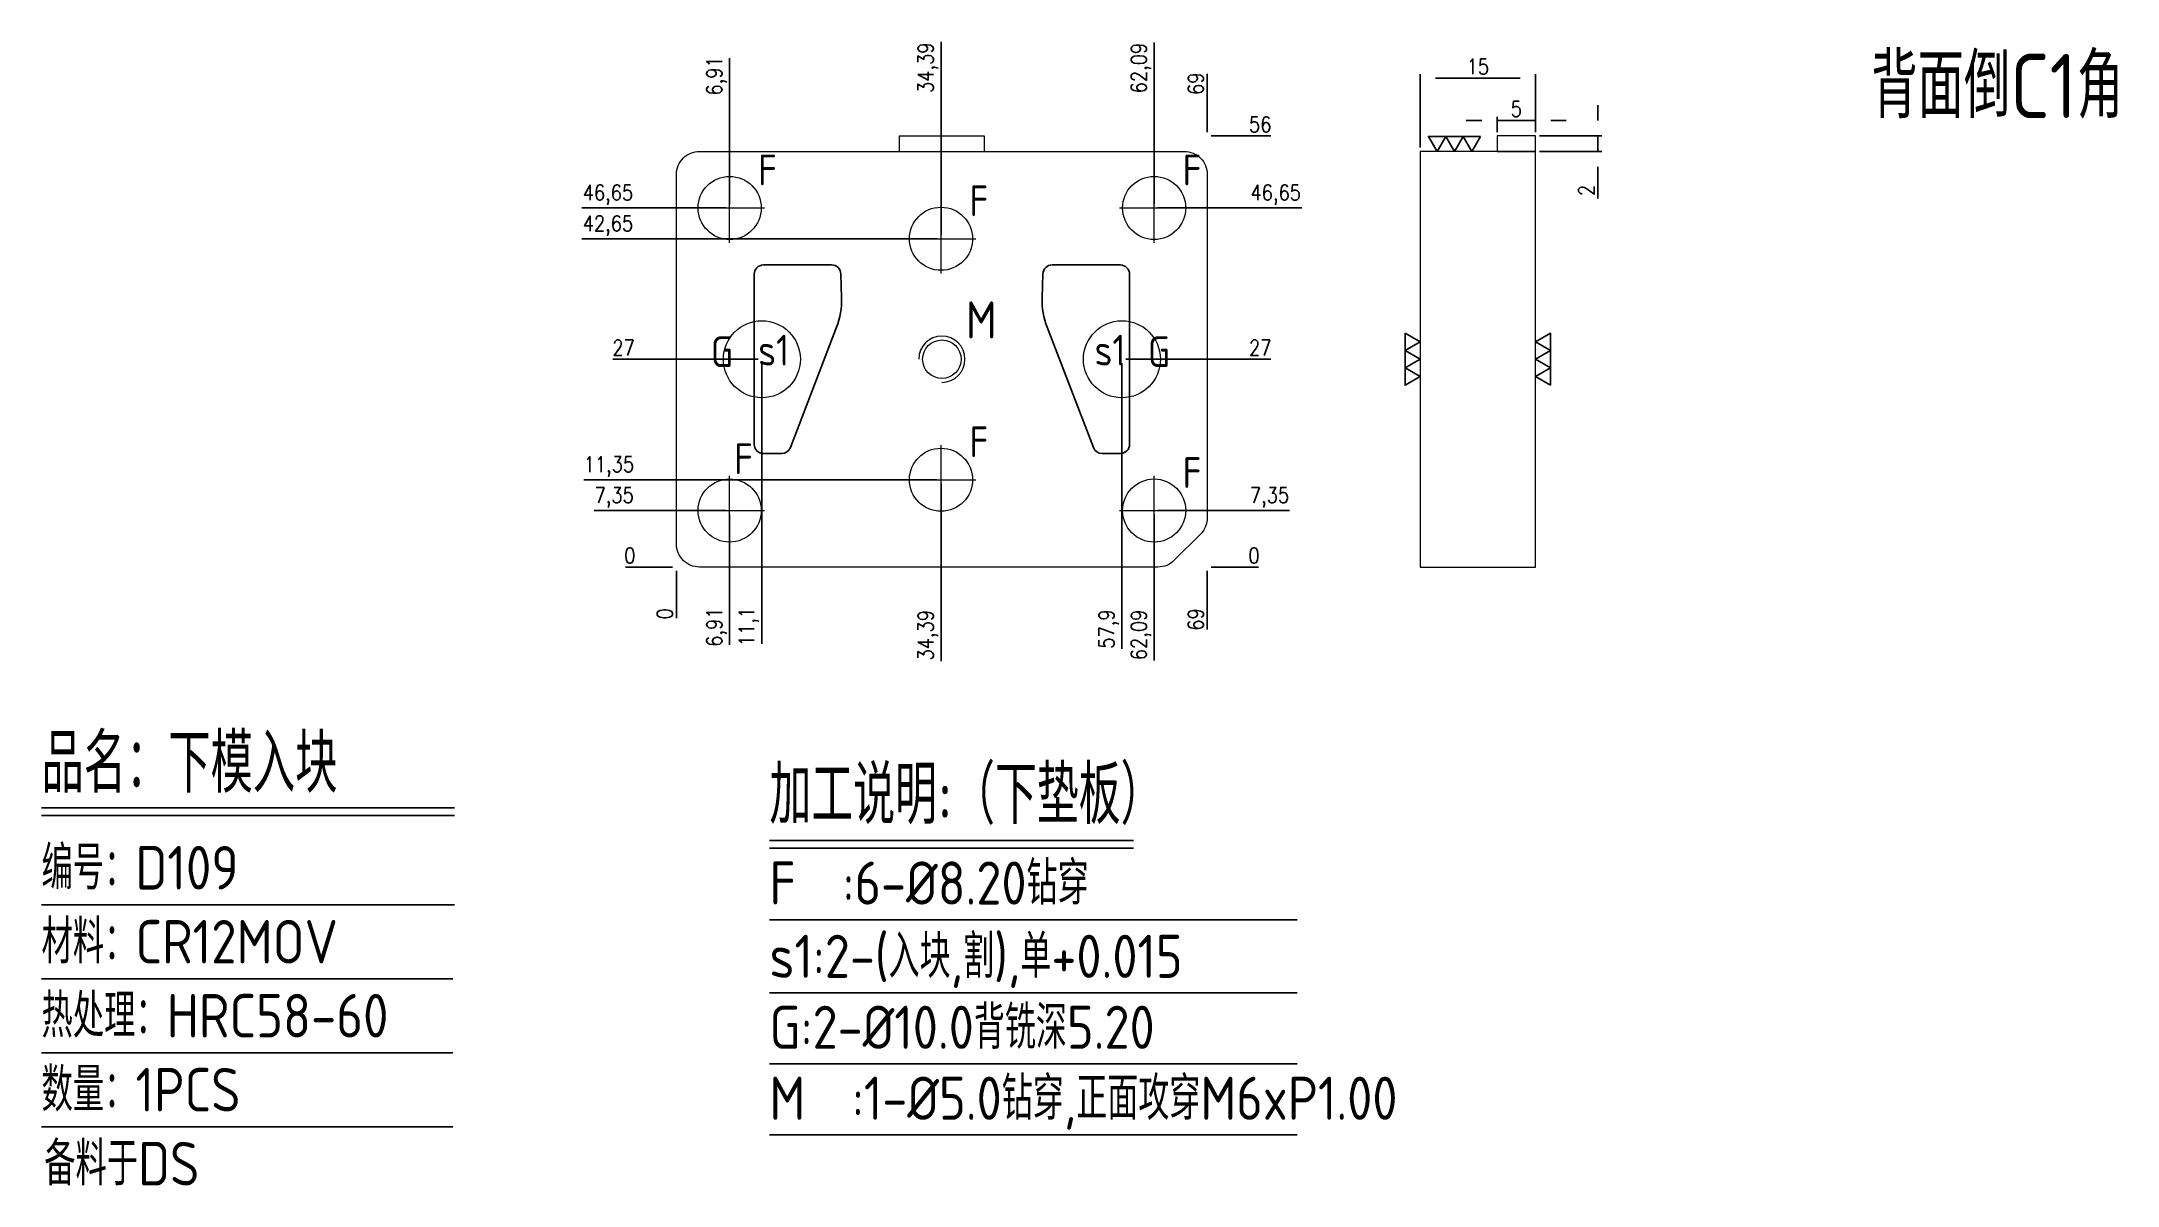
# Model space of a CAD drawing. Header units: millimetres. Extents: x 98129 to 98399, y -5222 to -5073.
import ezdxf
from ezdxf.enums import TextEntityAlignment as Align

# ---------------------------------------------------------------- set-up
doc = ezdxf.new("R2010")
doc.units = ezdxf.units.MM
doc.linetypes.add('CENTER', pattern=[0])
doc.linetypes.add('HIDDEN', pattern=[0])
for name, color, linetype in [('DIM', 4, 'Continuous'), ('LB_P', 2, 'Continuous'), ('TEXT', 4, 'Continuous')]:
    doc.layers.add(name, color=color, linetype=linetype)
doc.styles.add('gbenor', font='gbenor.shx', dxfattribs={"bigfont": 'gbcbig.shx'})
doc.styles.get("Standard").update_dxf_attribs({"font": 'txt.shx', "width": 0.85, "bigfont": 'ctxt.shx'})
doc.dimstyles.new('T-2-WX', dxfattribs={"dimtxt": 2, "dimasz": 2, "dimexe": 0.5, "dimexo": 0.5, "dimgap": 0.5, "dimtad": 1, "dimtxsty": 'Standard', "dimblk": 'OPEN30', "dimcen": 0, "dimazin": 3, "dimtfac": 1, "dimtmove": 0, "dimatfit": 3, "dimldrblk": 'OPEN30', "dimlwd": -1, "dimlwe": -1})

# ---------------------------------------------------------------- blocks, each defined once
blk = doc.blocks.new('*D7579')
at = {"layer": 'Defpoints', "color": 0}
for p in [(98323.45, -5077.67), (98323.45, -5085.18), (98308.45, -5087.18)]:
    blk.add_point(p, dxfattribs=at)
at = {"layer": 'DIM', "color": 0, "linetype": 'Continuous'}
for p, q in [((98308.45, -5086.68), (98308.45, -5077.17)), ((98310.45, -5077.67), (98321.45, -5077.67)), ((98323.45, -5084.68), (98323.45, -5077.17))]:
    blk.add_line(p, q, dxfattribs=at)
at = {"layer": 'DIM', "color": 0, "insert": (98315.95, -5076.17), "char_height": 2, "attachment_point": 5}
blk.add_mtext('15', dxfattribs=at)
blk = doc.blocks.new('_Open30')
blk = doc.blocks.new('*D7580')
at = {"layer": 'Defpoints', "color": 0}
for p in [(98323.45, -5083.18), (98318.45, -5085.18), (98323.45, -5085.18)]:
    blk.add_point(p, dxfattribs=at)
at = {"layer": 'DIM', "color": 0, "linetype": 'Continuous'}
for p, q in [((98316.45, -5083.18), (98314.45, -5083.18)), ((98318.45, -5084.68), (98318.45, -5082.68)), ((98318.45, -5083.18), (98323.45, -5083.18)), ((98323.45, -5084.68), (98323.45, -5082.68)), ((98325.45, -5083.18), (98327.45, -5083.18))]:
    blk.add_line(p, q, dxfattribs=at)
at = {"layer": 'DIM', "color": 0, "insert": (98320.95, -5081.68), "char_height": 2, "attachment_point": 5}
blk.add_mtext('5', dxfattribs=at)
blk = doc.blocks.new('*D7581')
at = {"layer": 'Defpoints', "color": 0}
for p in [(98211.78, -5141.18), (98280.78, -5141.18), (98285.78, -5141.18)]:
    blk.add_point(p, dxfattribs=at)
at = {"layer": 'DIM', "color": 0, "linetype": 'Continuous'}
blk.add_line((98281.28, -5141.18), (98287.42, -5141.18), dxfattribs=at)
at = {"layer": 'DIM', "color": 0, "insert": (98286.85, -5139.68), "char_height": 2, "attachment_point": 5}
blk.add_mtext('0', dxfattribs=at)
blk = doc.blocks.new('*D7582')
at = {"layer": 'Defpoints', "color": 0}
for p in [(98273.87, -5133.83), (98285.78, -5133.83), (98211.78, -5141.18)]:
    blk.add_point(p, dxfattribs=at)
at = {"layer": 'DIM', "color": 0, "linetype": 'Continuous'}
for p, q in [((98274.37, -5133.83), (98277.87, -5133.83)), ((98277.87, -5133.83), (98281.78, -5133.83)), ((98281.78, -5133.83), (98291.47, -5133.83))]:
    blk.add_line(p, q, dxfattribs=at)
at = {"layer": 'DIM', "color": 0, "insert": (98288.88, -5132.14), "char_height": 2, "attachment_point": 5}
blk.add_mtext('7,35', dxfattribs=at)
blk = doc.blocks.new('*D7583')
at = {"layer": 'Defpoints', "color": 0}
for p in [(98269.68, -5114.18), (98285.78, -5114.18), (98211.78, -5141.18)]:
    blk.add_point(p, dxfattribs=at)
at = {"layer": 'DIM', "color": 0, "linetype": 'Continuous'}
for p, q in [((98270.18, -5114.18), (98277.78, -5114.18)), ((98277.78, -5114.18), (98281.78, -5114.18)), ((98281.78, -5114.18), (98289.04, -5114.18))]:
    blk.add_line(p, q, dxfattribs=at)
at = {"layer": 'DIM', "color": 0, "insert": (98287.66, -5112.68), "char_height": 2, "attachment_point": 5}
blk.add_mtext('27', dxfattribs=at)
blk = doc.blocks.new('*D7584')
at = {"layer": 'Defpoints', "color": 0}
for p in [(98273.87, -5094.53), (98285.78, -5094.53), (98211.78, -5141.18)]:
    blk.add_point(p, dxfattribs=at)
at = {"layer": 'DIM', "color": 0, "linetype": 'Continuous'}
for p, q in [((98274.37, -5094.53), (98277.87, -5094.53)), ((98277.87, -5094.53), (98281.78, -5094.53)), ((98281.78, -5094.53), (98293.08, -5094.53))]:
    blk.add_line(p, q, dxfattribs=at)
at = {"layer": 'DIM', "color": 0, "insert": (98289.68, -5092.84), "char_height": 2, "attachment_point": 5}
blk.add_mtext('46,65', dxfattribs=at)
blk = doc.blocks.new('*D7585')
at = {"layer": 'Defpoints', "color": 0}
for p in [(98280.78, -5085.18), (98285.78, -5085.18), (98211.78, -5141.18)]:
    blk.add_point(p, dxfattribs=at)
at = {"layer": 'DIM', "color": 0, "linetype": 'Continuous'}
for p, q in [((98281.28, -5085.18), (98284.78, -5085.18)), ((98284.78, -5085.18), (98281.78, -5085.18)), ((98281.78, -5085.18), (98289.04, -5085.18))]:
    blk.add_line(p, q, dxfattribs=at)
at = {"layer": 'DIM', "color": 0, "insert": (98287.66, -5083.68), "char_height": 2, "attachment_point": 5}
blk.add_mtext('56', dxfattribs=at)
blk = doc.blocks.new('*D7586')
at = {"layer": 'Defpoints', "color": 0}
for p in [(98206.78, -5141.18), (98211.78, -5141.18), (98211.78, -5141.18)]:
    blk.add_point(p, dxfattribs=at)
at = {"layer": 'DIM', "color": 0, "linetype": 'Continuous'}
blk.add_line((98211.28, -5141.18), (98205.15, -5141.18), dxfattribs=at)
at = {"layer": 'DIM', "color": 0, "insert": (98205.72, -5139.68), "char_height": 2, "attachment_point": 5}
blk.add_mtext('0', dxfattribs=at)
blk = doc.blocks.new('*D7587')
at = {"layer": 'Defpoints', "color": 0}
for p in [(98206.78, -5133.83), (98218.7, -5133.83), (98211.78, -5141.18)]:
    blk.add_point(p, dxfattribs=at)
at = {"layer": 'DIM', "color": 0, "linetype": 'Continuous'}
for p, q in [((98210.78, -5133.83), (98201.1, -5133.83)), ((98214.7, -5133.83), (98210.78, -5133.83)), ((98218.2, -5133.83), (98214.7, -5133.83))]:
    blk.add_line(p, q, dxfattribs=at)
at = {"layer": 'DIM', "color": 0, "insert": (98203.69, -5132.14), "char_height": 2, "attachment_point": 5}
blk.add_mtext('7,35', dxfattribs=at)
blk = doc.blocks.new('*D7588')
at = {"layer": 'Defpoints', "color": 0}
for p in [(98206.78, -5129.83), (98246.17, -5129.83), (98211.78, -5141.18)]:
    blk.add_point(p, dxfattribs=at)
at = {"layer": 'DIM', "color": 0, "linetype": 'Continuous'}
for p, q in [((98210.78, -5129.83), (98199.73, -5129.83)), ((98214.78, -5129.83), (98210.78, -5129.83)), ((98245.67, -5129.83), (98214.78, -5129.83))]:
    blk.add_line(p, q, dxfattribs=at)
at = {"layer": 'DIM', "color": 0, "insert": (98203.01, -5128.14), "char_height": 2, "attachment_point": 5}
blk.add_mtext('11,35', dxfattribs=at)
blk = doc.blocks.new('*D7589')
at = {"layer": 'Defpoints', "color": 0}
for p in [(98206.78, -5114.18), (98222.89, -5114.18), (98211.78, -5141.18)]:
    blk.add_point(p, dxfattribs=at)
at = {"layer": 'DIM', "color": 0, "linetype": 'Continuous'}
for p, q in [((98210.78, -5114.18), (98203.53, -5114.18)), ((98214.78, -5114.18), (98210.78, -5114.18)), ((98222.39, -5114.18), (98214.78, -5114.18))]:
    blk.add_line(p, q, dxfattribs=at)
at = {"layer": 'DIM', "color": 0, "insert": (98204.91, -5112.68), "char_height": 2, "attachment_point": 5}
blk.add_mtext('27', dxfattribs=at)
blk = doc.blocks.new('*D7590')
at = {"layer": 'Defpoints', "color": 0}
for p in [(98206.78, -5098.53), (98246.17, -5098.53), (98211.78, -5141.18)]:
    blk.add_point(p, dxfattribs=at)
at = {"layer": 'DIM', "color": 0, "linetype": 'Continuous'}
for p, q in [((98210.78, -5098.53), (98199.48, -5098.53)), ((98214.78, -5098.53), (98210.78, -5098.53)), ((98245.67, -5098.53), (98214.78, -5098.53))]:
    blk.add_line(p, q, dxfattribs=at)
at = {"layer": 'DIM', "color": 0, "insert": (98202.88, -5096.84), "char_height": 2, "attachment_point": 5}
blk.add_mtext('42,65', dxfattribs=at)
blk = doc.blocks.new('*D7591')
at = {"layer": 'Defpoints', "color": 0}
for p in [(98206.78, -5094.53), (98218.7, -5094.53), (98211.78, -5141.18)]:
    blk.add_point(p, dxfattribs=at)
at = {"layer": 'DIM', "color": 0, "linetype": 'Continuous'}
for p, q in [((98210.78, -5094.53), (98199.48, -5094.53)), ((98214.7, -5094.53), (98210.78, -5094.53)), ((98218.2, -5094.53), (98214.7, -5094.53))]:
    blk.add_line(p, q, dxfattribs=at)
at = {"layer": 'DIM', "color": 0, "insert": (98202.88, -5092.84), "char_height": 2, "attachment_point": 5}
blk.add_mtext('46,65', dxfattribs=at)
blk = doc.blocks.new('*D7592')
at = {"layer": 'Defpoints', "color": 0}
for p in [(98211.78, -5141.18), (98280.78, -5141.18), (98280.78, -5146.18)]:
    blk.add_point(p, dxfattribs=at)
at = {"layer": 'DIM', "color": 0, "linetype": 'Continuous'}
for p, q in [((98280.78, -5141.68), (98280.78, -5145.18)), ((98280.78, -5145.18), (98280.78, -5142.18)), ((98280.78, -5142.18), (98280.78, -5149.27))]:
    blk.add_line(p, q, dxfattribs=at)
at = {"layer": 'DIM', "color": 0, "insert": (98279.28, -5147.98), "char_height": 2, "attachment_point": 5, "rotation": 90}
blk.add_mtext('69', dxfattribs=at)
blk = doc.blocks.new('*D7593')
at = {"layer": 'Defpoints', "color": 0}
for p in [(98273.87, -5133.83), (98211.78, -5141.18), (98273.87, -5146.18)]:
    blk.add_point(p, dxfattribs=at)
at = {"layer": 'DIM', "color": 0, "linetype": 'Continuous'}
for p, q in [((98273.87, -5134.33), (98273.87, -5138.18)), ((98273.87, -5138.18), (98273.87, -5142.18)), ((98273.87, -5142.18), (98273.87, -5153.32))]:
    blk.add_line(p, q, dxfattribs=at)
at = {"layer": 'DIM', "color": 0, "insert": (98272.18, -5150), "char_height": 2, "attachment_point": 5, "rotation": 90}
blk.add_mtext('62,09', dxfattribs=at)
blk = doc.blocks.new('*D7594')
at = {"layer": 'Defpoints', "color": 0}
for p in [(98269.68, -5114.18), (98211.78, -5141.18), (98269.68, -5146.18)]:
    blk.add_point(p, dxfattribs=at)
at = {"layer": 'DIM', "color": 0, "linetype": 'Continuous'}
for p, q in [((98269.68, -5114.68), (98269.68, -5138.18)), ((98269.68, -5138.18), (98269.68, -5142.18)), ((98269.68, -5142.18), (98269.68, -5151.78))]:
    blk.add_line(p, q, dxfattribs=at)
at = {"layer": 'DIM', "color": 0, "insert": (98267.99, -5149.23), "char_height": 2, "attachment_point": 5, "rotation": 90}
blk.add_mtext('57,9', dxfattribs=at)
blk = doc.blocks.new('*D7595')
at = {"layer": 'Defpoints', "color": 0}
for p in [(98246.17, -5129.83), (98211.78, -5141.18), (98246.17, -5146.18)]:
    blk.add_point(p, dxfattribs=at)
at = {"layer": 'DIM', "color": 0, "linetype": 'Continuous'}
for p, q in [((98246.17, -5130.33), (98246.17, -5138.18)), ((98246.17, -5138.18), (98246.17, -5142.18)), ((98246.17, -5142.18), (98246.17, -5153.4))]:
    blk.add_line(p, q, dxfattribs=at)
at = {"layer": 'DIM', "color": 0, "insert": (98244.48, -5150.04), "char_height": 2, "attachment_point": 5, "rotation": 90}
blk.add_mtext('34,39', dxfattribs=at)
blk = doc.blocks.new('*D7596')
at = {"layer": 'Defpoints', "color": 0}
for p in [(98222.89, -5114.18), (98211.78, -5141.18), (98222.89, -5146.18)]:
    blk.add_point(p, dxfattribs=at)
at = {"layer": 'DIM', "color": 0, "linetype": 'Continuous'}
for p, q in [((98222.89, -5114.68), (98222.89, -5138.18)), ((98222.89, -5138.18), (98222.89, -5142.18)), ((98222.89, -5142.18), (98222.89, -5151.13))]:
    blk.add_line(p, q, dxfattribs=at)
at = {"layer": 'DIM', "color": 0, "insert": (98221.2, -5148.91), "char_height": 2, "attachment_point": 5, "rotation": 90}
blk.add_mtext('11,1', dxfattribs=at)
blk = doc.blocks.new('*D7597')
at = {"layer": 'Defpoints', "color": 0}
for p in [(98218.7, -5133.83), (98211.78, -5141.18), (98218.7, -5146.18)]:
    blk.add_point(p, dxfattribs=at)
at = {"layer": 'DIM', "color": 0, "linetype": 'Continuous'}
for p, q in [((98218.7, -5134.33), (98218.7, -5138.18)), ((98218.7, -5138.18), (98218.7, -5142.18)), ((98218.7, -5142.18), (98218.7, -5151.3))]:
    blk.add_line(p, q, dxfattribs=at)
at = {"layer": 'DIM', "color": 0, "insert": (98217.01, -5148.99), "char_height": 2, "attachment_point": 5, "rotation": 90}
blk.add_mtext('6,91', dxfattribs=at)
blk = doc.blocks.new('*D7598')
at = {"layer": 'Defpoints', "color": 0}
for p in [(98211.78, -5141.18), (98211.78, -5141.18), (98211.78, -5146.18)]:
    blk.add_point(p, dxfattribs=at)
at = {"layer": 'DIM', "color": 0, "linetype": 'Continuous'}
blk.add_line((98211.78, -5141.68), (98211.78, -5147.82), dxfattribs=at)
at = {"layer": 'DIM', "color": 0, "insert": (98210.28, -5147.25), "char_height": 2, "attachment_point": 5, "rotation": 90}
blk.add_mtext('0', dxfattribs=at)
blk = doc.blocks.new('*D7599')
at = {"layer": 'Defpoints', "color": 0}
for p in [(98280.78, -5080.18), (98280.78, -5085.18), (98211.78, -5141.18)]:
    blk.add_point(p, dxfattribs=at)
at = {"layer": 'DIM', "color": 0, "linetype": 'Continuous'}
for p, q in [((98280.78, -5084.18), (98280.78, -5077.09)), ((98280.78, -5084.68), (98280.78, -5081.18)), ((98280.78, -5081.18), (98280.78, -5084.18))]:
    blk.add_line(p, q, dxfattribs=at)
at = {"layer": 'DIM', "color": 0, "insert": (98279.28, -5078.39), "char_height": 2, "attachment_point": 5, "rotation": 90}
blk.add_mtext('69', dxfattribs=at)
blk = doc.blocks.new('*D7600')
at = {"layer": 'Defpoints', "color": 0}
for p in [(98273.87, -5080.18), (98273.87, -5094.53), (98211.78, -5141.18)]:
    blk.add_point(p, dxfattribs=at)
at = {"layer": 'DIM', "color": 0, "linetype": 'Continuous'}
for p, q in [((98273.87, -5084.18), (98273.87, -5073.04)), ((98273.87, -5088.18), (98273.87, -5084.18)), ((98273.87, -5094.03), (98273.87, -5088.18))]:
    blk.add_line(p, q, dxfattribs=at)
at = {"layer": 'DIM', "color": 0, "insert": (98272.18, -5076.36), "char_height": 2, "attachment_point": 5, "rotation": 90}
blk.add_mtext('62,09', dxfattribs=at)
blk = doc.blocks.new('*D7601')
at = {"layer": 'Defpoints', "color": 0}
for p in [(98246.17, -5080.18), (98246.17, -5098.53), (98211.78, -5141.18)]:
    blk.add_point(p, dxfattribs=at)
at = {"layer": 'DIM', "color": 0, "linetype": 'Continuous'}
for p, q in [((98246.17, -5084.18), (98246.17, -5072.96)), ((98246.17, -5088.18), (98246.17, -5084.18)), ((98246.17, -5098.03), (98246.17, -5088.18))]:
    blk.add_line(p, q, dxfattribs=at)
at = {"layer": 'DIM', "color": 0, "insert": (98244.48, -5076.32), "char_height": 2, "attachment_point": 5, "rotation": 90}
blk.add_mtext('34,39', dxfattribs=at)
blk = doc.blocks.new('*D7602')
at = {"layer": 'Defpoints', "color": 0}
for p in [(98218.7, -5080.18), (98218.7, -5094.53), (98211.78, -5141.18)]:
    blk.add_point(p, dxfattribs=at)
at = {"layer": 'DIM', "color": 0, "linetype": 'Continuous'}
for p, q in [((98218.7, -5084.18), (98218.7, -5075.07)), ((98218.7, -5088.18), (98218.7, -5084.18)), ((98218.7, -5094.03), (98218.7, -5088.18))]:
    blk.add_line(p, q, dxfattribs=at)
at = {"layer": 'DIM', "color": 0, "insert": (98217.01, -5077.38), "char_height": 2, "attachment_point": 5, "rotation": 90}
blk.add_mtext('6,91', dxfattribs=at)
blk = doc.blocks.new('*D7603')
at = {"layer": 'Defpoints', "color": 0}
for p in [(98323.45, -5085.18), (98323.45, -5087.18), (98331.55, -5087.18)]:
    blk.add_point(p, dxfattribs=at)
at = {"layer": 'DIM', "color": 0, "linetype": 'Continuous'}
for p, q in [((98331.55, -5083.18), (98331.55, -5081.18)), ((98323.95, -5085.18), (98332.05, -5085.18)), ((98331.55, -5085.18), (98331.55, -5087.18)), ((98323.95, -5087.18), (98332.05, -5087.18)), ((98331.55, -5089.18), (98331.55, -5093.32))]:
    blk.add_line(p, q, dxfattribs=at)
at = {"layer": 'DIM', "color": 0, "insert": (98330.05, -5092.25), "char_height": 2, "attachment_point": 5, "rotation": 90}
blk.add_mtext('2', dxfattribs=at)

msp = doc.modelspace()

# ---------------------------------------------------------------- linework, layer by layer
at = {"layer": 'DIM', "color": 4, "linetype": 'Continuous', "lineweight": 25}
for p, q in [((98129.255, -5172.461), (98182.936, -5172.461)), ((98129.255, -5173.451), (98182.936, -5173.451)), ((98129.255, -5185.04), (98182.936, -5185.04)), ((98129.255, -5194.65), (98182.702, -5194.65)), ((98129.255, -5204.261), (98182.702, -5204.261)), ((98129.255, -5213.872), (98182.702, -5213.872))]:
    msp.add_line(p, q, dxfattribs=at)
at = {"layer": 'LB_P', "linetype": 'Continuous', "lineweight": 15}
for p, q in [((98240.785, -5087.182), (98251.785, -5087.182)), ((98246.171, -5103.04), (98246.171, -5094.02))]:
    msp.add_line(p, q, dxfattribs=at)
at = {"layer": 'LB_P', "color": 4, "linetype": 'CENTER', "lineweight": 15}
for p, q in [((98218.697, -5099.04), (98218.697, -5090.02)), ((98273.872, -5099.04), (98273.872, -5090.02)), ((98214.187, -5094.53), (98223.207, -5094.53)), ((98269.362, -5094.53), (98278.382, -5094.53)), ((98241.661, -5098.53), (98250.681, -5098.53)), ((98246.171, -5134.344), (98246.171, -5125.324)), ((98218.697, -5138.344), (98218.697, -5129.324)), ((98273.872, -5138.344), (98273.872, -5129.324)), ((98241.661, -5129.834), (98250.681, -5129.834)), ((98214.187, -5133.834), (98223.207, -5133.834)), ((98269.362, -5133.834), (98278.382, -5133.834))]:
    msp.add_line(p, q, dxfattribs=at)
at = {"layer": 'LB_P', "linetype": 'Continuous', "lineweight": 15}
msp.add_lwpolyline([(98240.785, -5087.182), (98240.785, -5085.182), (98251.785, -5085.182), (98251.785, -5087.182), (98277.785, -5087.182, -0.4142136), (98280.785, -5090.182), (98280.785, -5134.768, -0.1989124), (98279.906, -5136.889), (98276.492, -5140.303, -0.1989124), (98274.37, -5141.182), (98214.785, -5141.182, -0.4142136), (98211.785, -5138.182), (98211.785, -5090.182, -0.4142136), (98214.785, -5087.182)], format="xyb", close=True, dxfattribs=at)
for points in [[(98323.446, -5085.182), (98318.446, -5085.182), (98318.446, -5087.182), (98323.446, -5087.182)], [(98308.446, -5087.182), (98308.446, -5141.182), (98323.446, -5141.182), (98323.446, -5087.182)]]:
    msp.add_lwpolyline(points, close=True, dxfattribs=at)
at = {"layer": 'LB_P', "color": 1, "linetype": 'Continuous', "lineweight": 25}
for points in [[(98221.886, -5125.228), (98221.886, -5109.689), (98221.886, -5106.159), (98221.886, -5103.136, -0.4142136), (98223.086, -5101.936), (98231.953, -5101.936, -0.4050649), (98233.152, -5103.099), (98233.25, -5106.198, -0.0999331), (98232.601, -5110.023), (98226.589, -5125.659, -0.3103563), (98225.469, -5126.428), (98223.086, -5126.428, -0.4142136)], [(98270.684, -5125.228), (98270.684, -5109.689), (98270.684, -5106.159), (98270.684, -5103.136, 0.4142136), (98269.484, -5101.936), (98260.616, -5101.936, 0.4050649), (98259.417, -5103.099), (98259.32, -5106.198, 0.0999331), (98259.968, -5110.023), (98265.98, -5125.659, 0.3103563), (98267.1, -5126.428), (98269.484, -5126.428, 0.4142136)]]:
    msp.add_lwpolyline(points, format="xyb", close=True, dxfattribs=at)
at = {"layer": 'LB_P', "linetype": 'Continuous', "lineweight": 15}
for centre, radius in [((98218.697, -5094.53), 4.1), ((98273.872, -5094.53), 4.1), ((98246.171, -5098.53), 4.1), ((98246.285, -5114.182), 2.5), ((98246.171, -5129.834), 4.1), ((98218.697, -5133.834), 4.1), ((98273.872, -5133.834), 4.1)]:
    msp.add_circle(centre, radius, dxfattribs=at)
at = {"layer": 'LB_P', "linetype": 'HIDDEN', "lineweight": 15}
for centre in [(98222.886, -5114.182), (98269.684, -5114.182)]:
    msp.add_circle(centre, 5, dxfattribs=at)
at = {"layer": 'LB_P', "linetype": 'Continuous', "lineweight": 15}
msp.add_arc((98246.285, -5114.182), 3, 270, 180, dxfattribs=at)
at = {"layer": 'TEXT', "color": 3, "linetype": 'Continuous'}
for p, q in [((98223.872, -5176.704), (98271.181, -5176.704)), ((98223.872, -5177.684), (98271.181, -5177.684)), ((98223.872, -5186.98), (98292.465, -5186.98)), ((98223.872, -5196.5), (98292.465, -5196.5)), ((98223.872, -5205.717), (98292.465, -5205.717)), ((98223.872, -5214.934), (98292.465, -5214.934))]:
    msp.add_line(p, q, dxfattribs=at)
at = {"layer": 'TEXT', "linetype": 'Continuous'}
for points in [[(98316.283, -5085.232), (98315.158, -5087.182), (98314.032, -5085.232), (98312.906, -5087.182), (98311.78, -5085.232), (98310.654, -5087.182), (98309.528, -5085.232), (98316.283, -5085.232)], [(98306.496, -5110.805), (98308.446, -5111.931), (98306.496, -5113.056), (98308.446, -5114.182), (98306.496, -5115.308), (98308.446, -5116.434), (98306.496, -5117.56), (98306.496, -5110.805)], [(98325.396, -5117.56), (98323.446, -5116.434), (98325.396, -5115.308), (98323.446, -5114.182), (98325.396, -5113.056), (98323.446, -5111.931), (98325.396, -5110.805), (98325.396, -5117.56)]]:
    msp.add_lwpolyline(points, close=True, dxfattribs=at)

# ---------------------------------------------------------------- texts
at = {"layer": 'DIM', "color": 3, "linetype": 'Continuous', "lineweight": 25, "style": 'gbenor'}
for s, height, p in [('品名：下模入块', 7.6319, (98129.255, -5170.483)), ('编号：D109', 5.6533, (98129.255, -5183.061)), ('材料：CR12MOV', 5.6533, (98129.255, -5192.672)), ('热处理：HRC58-60', 5.65329, (98129.255, -5202.282)), ('数量：1PCS', 5.6533, (98129.255, -5211.893)), ('备料于DS', 5.6533, (98129.599, -5221.504))]:
    msp.add_text(s, height=height, dxfattribs=at).set_placement(p)
at = {"layer": 'TEXT', "color": 4, "lineweight": 18, "style": 'gbenor'}
msp.add_text('背面倒C1角', height=8.3562, dxfattribs=at).set_placement((98367.1, -5082.862))
at = {"layer": 'TEXT', "color": 4, "linetype": 'Continuous', "style": 'gbenor'}
for s, p in [('F', (98223.623, -5089.604)), ('F', (98278.798, -5089.604)), ('F', (98251.097, -5093.604)), ('G', (98217.706, -5113.201)), ('s1', (98224.425, -5113)), ('s1', (98268.144, -5113)), ('G', (98274.503, -5113.201)), ('F', (98251.097, -5124.908)), ('F', (98220.5, -5127.105)), ('F', (98278.798, -5128.908))]:
    msp.add_text(s, height=4, dxfattribs=at).set_placement(p, align=Align.MIDDLE_CENTER)
at = {"layer": 'TEXT', "color": 4, "style": 'gbenor'}
msp.add_text('M', height=4.8, dxfattribs=at).set_placement((98251.404, -5109.063), align=Align.MIDDLE_CENTER)
at = {"layer": 'TEXT', "color": 4, "linetype": 'Continuous', "style": 'gbenor'}
for s, height, p in [('加工说明:（下垫板）', 7.56, (98223.872, -5174.548)), ('F  :6-%%c8.20钻穿', 5.6, (98223.872, -5185.02)), ('G:2-%%C10.0背铣深5.20', 5.6, (98223.872, -5203.757)), ('M  :1-%%C5.0钻穿,正面攻穿M6xP1.00 ', 5.6, (98223.872, -5212.974))]:
    msp.add_text(s, height=height, dxfattribs=at).set_placement(p)
at = {"layer": 'TEXT', "color": 1, "linetype": 'Continuous', "style": 'gbenor'}
msp.add_text('s1:2-(入块,割),单+0.015', height=5.6, dxfattribs=at).set_placement((98223.872, -5194.54))

# ---------------------------------------------------------------- dimensions: what is measured, and where the dimension line sits
at = {"layer": 'DIM', "linetype": 'Continuous'}
for feature_location, offset, dtype, origin, picture, middle in [((98246.171, -5098.53), (0, 18.348), 1, (98211.785, -5141.182), '*D7601', (98244.48, -5076.323)), ((98273.872, -5094.53), (0, 14.348), 1, (98211.785, -5141.182), '*D7600', (98272.182, -5076.363)), ((98218.697, -5094.53), (0, 14.348), 1, (98211.785, -5141.182), '*D7602', (98217.006, -5077.375)), ((98280.785, -5085.182), (0, 5), 1, (98211.785, -5141.182), '*D7599', (98279.285, -5078.387)), ((98280.785, -5085.182), (5, 0), 0, (98211.785, -5141.182), '*D7585', (98287.661, -5083.682)), ((98218.697, -5094.53), (-11.912, 0), 0, (98211.785, -5141.182), '*D7591', (98202.885, -5092.84)), ((98273.872, -5094.53), (11.912, 0), 0, (98211.785, -5141.182), '*D7584', (98289.685, -5092.84)), ((98246.171, -5098.53), (-39.386, 0), 0, (98211.785, -5141.182), '*D7590', (98202.885, -5096.84)), ((98222.886, -5114.182), (-16.101, 0), 0, (98211.785, -5141.182), '*D7589', (98204.908, -5112.682)), ((98269.684, -5114.182), (16.101, 0), 0, (98211.785, -5141.182), '*D7583', (98287.661, -5112.682)), ((98269.684, -5114.182), (0, -32), 1, (98211.785, -5141.182), '*D7594', (98267.993, -5149.232)), ((98222.886, -5114.182), (0, -32), 1, (98211.785, -5141.182), '*D7596', (98221.195, -5148.908)), ((98246.171, -5129.834), (-39.386, 0), 0, (98211.785, -5141.182), '*D7588', (98203.006, -5128.144)), ((98218.697, -5133.834), (-11.912, 0), 0, (98211.785, -5141.182), '*D7587', (98203.694, -5132.144)), ((98246.171, -5129.834), (0, -16.348), 1, (98211.785, -5141.182), '*D7595', (98244.48, -5150.042)), ((98273.872, -5133.834), (11.912, 0), 0, (98211.785, -5141.182), '*D7582', (98288.875, -5132.144)), ((98273.872, -5133.834), (0, -12.348), 1, (98211.785, -5141.182), '*D7593', (98272.182, -5150.001)), ((98218.697, -5133.834), (0, -12.348), 1, (98211.785, -5141.182), '*D7597', (98217.006, -5148.989)), ((98211.784642912, -5141.182174335), (-5, 0), 0, (98211.784642912, -5141.182174335), '*D7586', (98205.717976245, -5139.682174335)), ((98280.784642932, -5141.182174335), (5, 0), 0, (98211.784642912, -5141.182174335), '*D7581', (98286.851309598, -5139.682174335)), ((98211.784642912, -5141.182174335), (0, -5), 1, (98211.784642912, -5141.182174335), '*D7598', (98210.284642912, -5147.248841001)), ((98280.785, -5141.182), (0, -5), 1, (98211.785, -5141.182), '*D7592', (98279.285, -5147.977))]:
    dim = msp.add_ordinate_dim(feature_location=feature_location, offset=offset, dtype=dtype, origin=origin, dimstyle='T-2-WX', dxfattribs=at)
    dim.commit()
    dim.dimension.update_dxf_attribs({"geometry": picture, "text_midpoint": middle})
for base, p1, picture, middle in [((98323.446, -5077.675), (98308.446, -5087.182), '*D7579', (98315.946, -5076.175)), ((98323.446, -5083.178), (98318.446, -5085.182), '*D7580', (98320.946, -5081.678))]:
    dim = msp.add_linear_dim(base=base, p1=p1, p2=(98323.446, -5085.182), dimstyle='T-2-WX', dxfattribs=at)
    dim.commit()
    dim.dimension.update_dxf_attribs({"geometry": picture, "text_midpoint": middle})
dim = msp.add_linear_dim(base=(98331.546, -5087.182), p1=(98323.446, -5085.182), p2=(98323.446, -5087.182), angle=90, dimstyle='T-2-WX', dxfattribs=at)
dim.commit()
dim.dimension.update_dxf_attribs({"geometry": '*D7603', "text_midpoint": (98330.046, -5092.249)})

doc.saveas('drawing.dxf')
